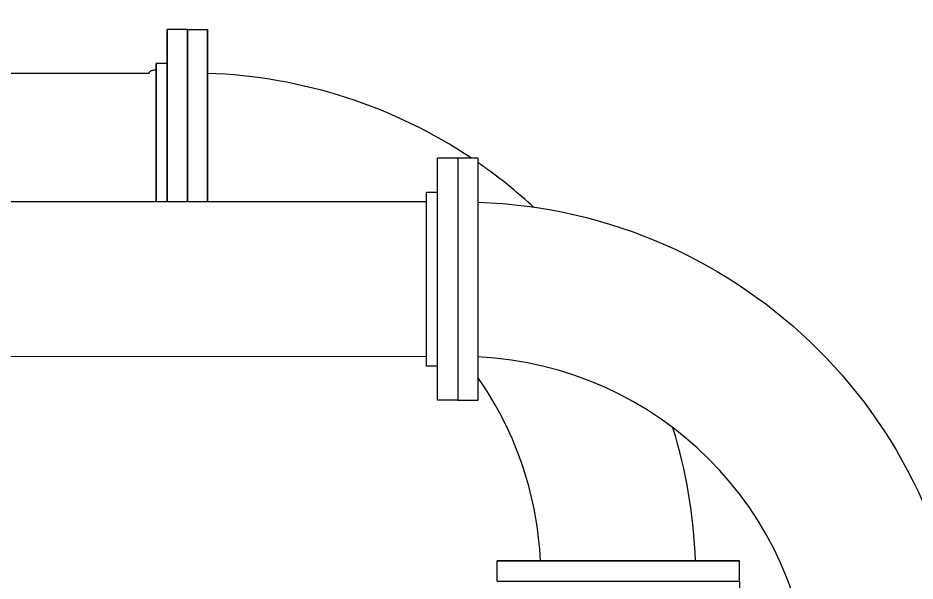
# Model space of a CAD drawing. Header units: metres. Extents: x 0 to 63075, y 0 to 44550.
# Drawn here: x 38149 to 39419, y 33425 to 34222 of the extents above; entities that cross this region are included whole.
import ezdxf

# ---------------------------------------------------------------- set-up
doc = ezdxf.new("R2010")
doc.units = ezdxf.units.M
doc.header["$LTSCALE"] = 75
doc.layers.add('SDM', color=7, linetype='Continuous')
doc.layers.add('SL1', color=8, linetype='Continuous')

# ---------------------------------------------------------------- blocks, each defined once
blk = doc.blocks.new('A$C9d969d0d')
at = {"layer": 'SL1', "extrusion": (2.28848e-17, 1, 0)}
for p, q in [((19246, 5508.5), (19217.4, 5508.5)), ((19246, 5508.5), (19274.6, 5508.5)), ((19274.6, 5508.5), (19274.6, 5508.5)), ((19217.4, 5460.1), (19201.6, 5460.1)), ((18106.3, 5446.6), (19192.1, 5446.6)), ((19600.2, 4983.2), (19600.2, 5326.1)), ((19628.8, 5326.1), (19628.8, 4983.2)), ((19657.3, 5326.1), (19657.3, 4983.2)), ((19657.4, 4983.2), (19657.4, 5326.1)), ((19584.4, 5031.6), (19584.4, 5277.7)), ((19600.2, 5277.7), (19584.4, 5277.7)), ((19584.4, 5264.2), (18108.1, 5264.2)), ((19600.2, 5031.6), (19584.4, 5031.6)), ((19628.8, 4983.2), (19600.2, 4983.2)), ((19628.8, 4983.2), (19657.3, 4983.2)), ((19657.3, 4983.2), (19657.4, 4983.2)), ((20027.5, 4755.7), (19684.6, 4755.7)), ((19684.6, 4755.6), (19684.6, 4755.7)), ((19684.6, 4755.6), (20027.5, 4755.6)), ((19684.6, 4727.1), (19684.6, 4755.6)), ((20027.5, 4755.6), (20027.5, 4755.7)), ((20027.5, 4727.1), (20027.5, 4755.6)), ((19684.6, 4727.1), (20027.5, 4727.1)), ((20027.5, 4727.1), (20027.5, 4698.5))]:
    blk.add_line(p, q, dxfattribs=at)
at = {"layer": 'SL1'}
blk.add_line((19657.3, 5326.1), (19600.2, 5326.1), dxfattribs=at)
at = {"layer": 'SL1', "linetype": 'Continuous', "lineweight": 0, "extrusion": (2.28848e-17, 1, 0)}
blk.add_line((19584.4, 5045.1), (17991, 5045.1), dxfattribs=at)
at = {"layer": 'SL1', "extrusion": (0, 0, -1)}
blk.add_arc((-19633.8, 4549.6), 714.5, 91.8907, 178.1093, dxfattribs=at)
at = {"layer": 'SL1'}
blk.add_arc((19633.8, 4549.6), 495.5, 2.7273, 87.2727, dxfattribs=at)
at = {"layer": 'SL1', "extrusion": (-1.86174e-16, 4.26054e-33, -1)}
for centre, major_axis, start_param, end_param in [((19246, 5337.1), (0, 171.5), -0.770404, 2.010132), ((19217.4, 5337.1), (0, 171.4), 0, 2.010133), ((19217.4, 5337.1), (0, 171.4), -0.770406, -0.000002), ((19246, 5337.1), (0, 171.4), 0, 2.010133), ((19274.6, 5337.1), (0, 171.4), 0, 2.010133), ((19274.6, 5337.1), (0, 171.4), 0, 2.010133)]:
    blk.add_ellipse(centre, major_axis=major_axis, ratio=0.000004, start_param=start_param, end_param=end_param, dxfattribs=at)
at = {"layer": 'SL1'}
for centre, major_axis, start_param, end_param in [((19217.4, 5337.1), (0, 171.4), 0, 0.770404), ((19217.4, 5337.1), (0, 171.4), -2.010133, 0), ((19246, 5337.1), (0, 171.4), -2.010133, 0), ((19274.6, 5337.1), (0, 171.4), -2.010133, 0), ((19274.6, 5337.1), (0, 171.4), -2.010133, 0), ((19201.6, 5337.1), (0, 123), -2.205203, 0), ((19201.6, 5337.1), (0, 123), -0.000002, 0.379136)]:
    blk.add_ellipse(centre, major_axis=major_axis, ratio=0.000004, start_param=start_param, end_param=end_param, dxfattribs=at)
at = {"layer": 'SL1', "extrusion": (-1.86174e-16, 7.21523e-25, -1)}
blk.add_ellipse((19201.6, 5337.1), major_axis=(0, 123), ratio=0.000004, start_param=0, end_param=2.205203, dxfattribs=at)
at = {"layer": 'SL1', "extrusion": (-1.86174e-16, 4.26056e-33, -1)}
blk.add_ellipse((19201.6, 5337.1), major_axis=(0, 123), ratio=0.000004, start_param=-0.379131, end_param=0.000006, dxfattribs=at)
at = {"layer": 'SL1'}
for points, knots in [([(19192.1, 5446.6), (19192.1, 5446.6), (19192.1, 5446.6), (19192.1, 5446.6), (19192.1, 5446.6), (19192.1, 5446.6), (19192.1, 5446.6), (19192.1, 5446.7), (19192.1, 5446.8), (19192.1, 5447.1), (19192.2, 5447.3), (19192.3, 5447.7), (19192.4, 5447.9), (19192.8, 5448.4), (19193, 5448.7), (19193.6, 5449.2), (19194, 5449.5), (19195, 5450.1), (19195.6, 5450.3), (19197.2, 5450.9), (19198.2, 5451.1), (19199.9, 5451.3), (19200.8, 5451.4), (19201.6, 5451.4)], [701.495561, 701.495561, 701.495561, 701.495561, 701.844082, 701.844082, 702.010474, 702.010474, 702.070218, 702.070218, 702.363433, 702.363433, 702.832854, 702.832854, 703.661714, 703.661714, 704.651567, 704.651567, 706.043371, 706.043371, 708.159654, 708.159654, 711.053476, 711.053476, 713.557665, 713.557665, 713.557665, 713.557665]), ([(19648.2, 5326.1), (19593.7, 5362.5), (19534.1, 5391.4), (19408.1, 5432.3), (19341.5, 5444), (19274.6, 5446.2)], [5.6938217, 5.6938217, 5.6938217, 5.6938217, 5.969026, 5.969026, 6.2501852, 6.2501852, 6.2501852, 6.2501852]), ([(19736, 5256.8), (19715.4, 5275.8), (19693.7, 5293.7), (19666.5, 5313.4), (19661.9, 5316.7), (19657.3, 5319.8)], [5.5371391, 5.5371391, 5.5371391, 5.5371391, 5.6548668, 5.6548668, 5.6782858, 5.6782858, 5.6782858, 5.6782858]), ([(19574.9, 5264.2), (19574.9, 5264.2), (19574.9, 5264.2), (19574.9, 5264.2), (19574.9, 5264.2), (19574.9, 5264.2), (19574.9, 5264.2), (19574.9, 5264.2), (19574.9, 5264.2), (19574.9, 5264.2), (19574.9, 5264.2), (19574.9, 5264.2), (19574.9, 5264.2), (19574.9, 5264.2)], [343.96431923, 343.96431923, 343.96431923, 343.96431923, 343.99736153, 343.99736153, 344.01226269, 344.01226269, 344.01598727, 344.01598727, 344.01645361, 344.01645361, 344.01648318, 344.01648318, 344.01658076, 344.01658076, 344.01658076, 344.01658076]), ([(19574.9, 5264.2), (19574.9, 5264.2), (19574.9, 5264.2), (19574.9, 5264.2), (19574.9, 5264.2), (19574.9, 5264.2)], [344.007090496, 344.007090496, 344.007090496, 344.007090496, 344.015655864, 344.015655864, 344.017085638, 344.017085638, 344.017085638, 344.017085638]), ([(19574.9, 5264.2), (19574.9, 5264.2), (19574.9, 5264.2), (19574.9, 5264.2), (19574.9, 5264.2), (19574.9, 5264.2), (19574.9, 5264.2), (19574.9, 5264.2), (19574.9, 5264.2), (19574.9, 5264.2), (19574.9, 5264.2), (19574.9, 5264.2), (19574.9, 5264.2), (19574.9, 5264.2), (19574.9, 5264.2), (19574.9, 5264.2), (19574.9, 5264.2), (19574.9, 5264.2), (19574.9, 5264.2), (19574.9, 5264.2), (19574.9, 5264.2), (19574.9, 5264.2)], [1077.2760031, 1077.2760031, 1077.2760031, 1077.2760031, 1077.6463663, 1077.6463663, 1077.9417796, 1077.9417796, 1077.9971699, 1077.9971699, 1078.0075556, 1078.0075556, 1078.0156376, 1078.0156376, 1078.0237191, 1078.0237191, 1078.024224, 1078.024224, 1078.0252344, 1078.0252344, 1078.0253603, 1078.0253603, 1078.0256126, 1078.0256126, 1078.0256126, 1078.0256126]), ([(19574.9, 5045.1), (19574.9, 5045.1), (19574.9, 5045.1), (19574.9, 5045.1), (19574.9, 5045.1), (19574.9, 5045.1)], [0.008809286, 0.008809286, 0.008809286, 0.008809286, 0.011176669, 0.011176669, 0.013608393, 0.013608393, 0.013608393, 0.013608393]), ([(19745.9, 4755.7), (19743.8, 4799.6), (19735.8, 4843.3), (19707.2, 4931.5), (19685.2, 4975.6), (19657.3, 5015.6)], [4.7599888, 4.7599888, 4.7599888, 4.7599888, 5.0265482, 5.0265482, 5.3215505, 5.3215505, 5.3215505, 5.3215505])]:
    blk.add_open_spline(points, degree=3, knots=knots, dxfattribs=at)
for points in [[(19574.9, 5045.1), (19574.9, 5045.1), (19574.9, 5045.1), (19574.9, 5045.1)], [(19965.2, 4755.7), (19963, 4819.6), (19952.3, 4883.2), (19933.3, 4944.3)]]:
    blk.add_open_spline(points, degree=3, dxfattribs=at)

msp = doc.modelspace()

# ---------------------------------------------------------------- block references
at = {"layer": 'SDM'}
msp.add_blockref('A$C9d969d0d', (19142.7, 28697.6), dxfattribs=at)

doc.saveas('drawing.dxf')
